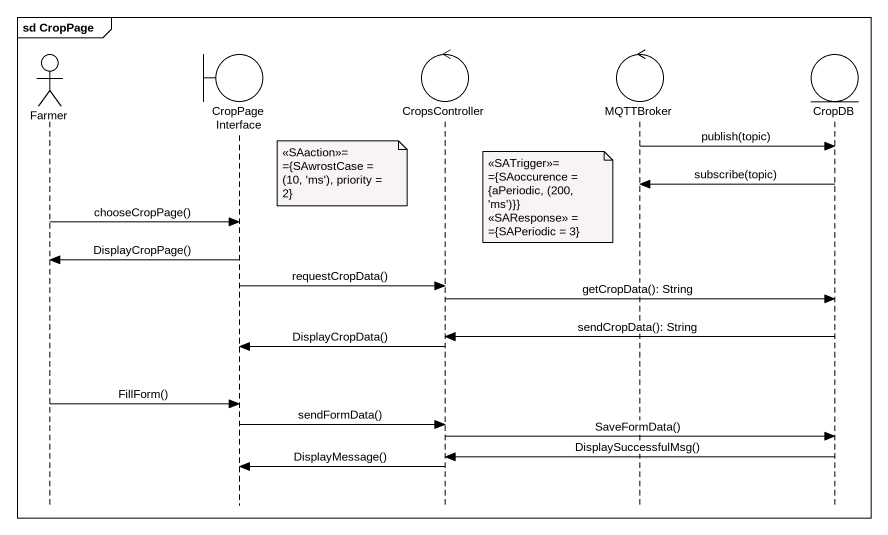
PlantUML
@startuml
mainframe sd CropPage
hide footbox
actor Farmer
boundary CropPageInterface
control CropsController
control MQTTBroker
entity CropDB

MQTTBroker -> CropDB : publish(topic)
note right of CropPageInterface
  <<SAaction>>=
  ~={SAwrostCase =
  (10, 'ms'), priority = 2}
end note
CropDB -> MQTTBroker : subscribe(topic)
note left of MQTTBroker
  <<SATrigger>>=
  ~={SAoccurence =
  {aPeriodic, (200, 'ms')}}
  <<SAResponse>> =
  ~={SAPeriodic = 3}
end note
Farmer -> CropPageInterface : chooseCropPage()
CropPageInterface -> Farmer : DisplayCropPage()
CropPageInterface -> CropsController : requestCropData()
CropsController -> CropDB : getCropData(): String
CropDB -> CropsController : sendCropData(): String
CropsController -> CropPageInterface : DisplayCropData()
Farmer -> CropPageInterface : FillForm()
CropPageInterface -> CropsController : sendFormData()
CropsController -> CropDB : SaveFormData()
CropDB -> CropsController : DisplaySuccessfulMsg()
CropsController -> CropPageInterface : DisplayMessage()
@enduml
